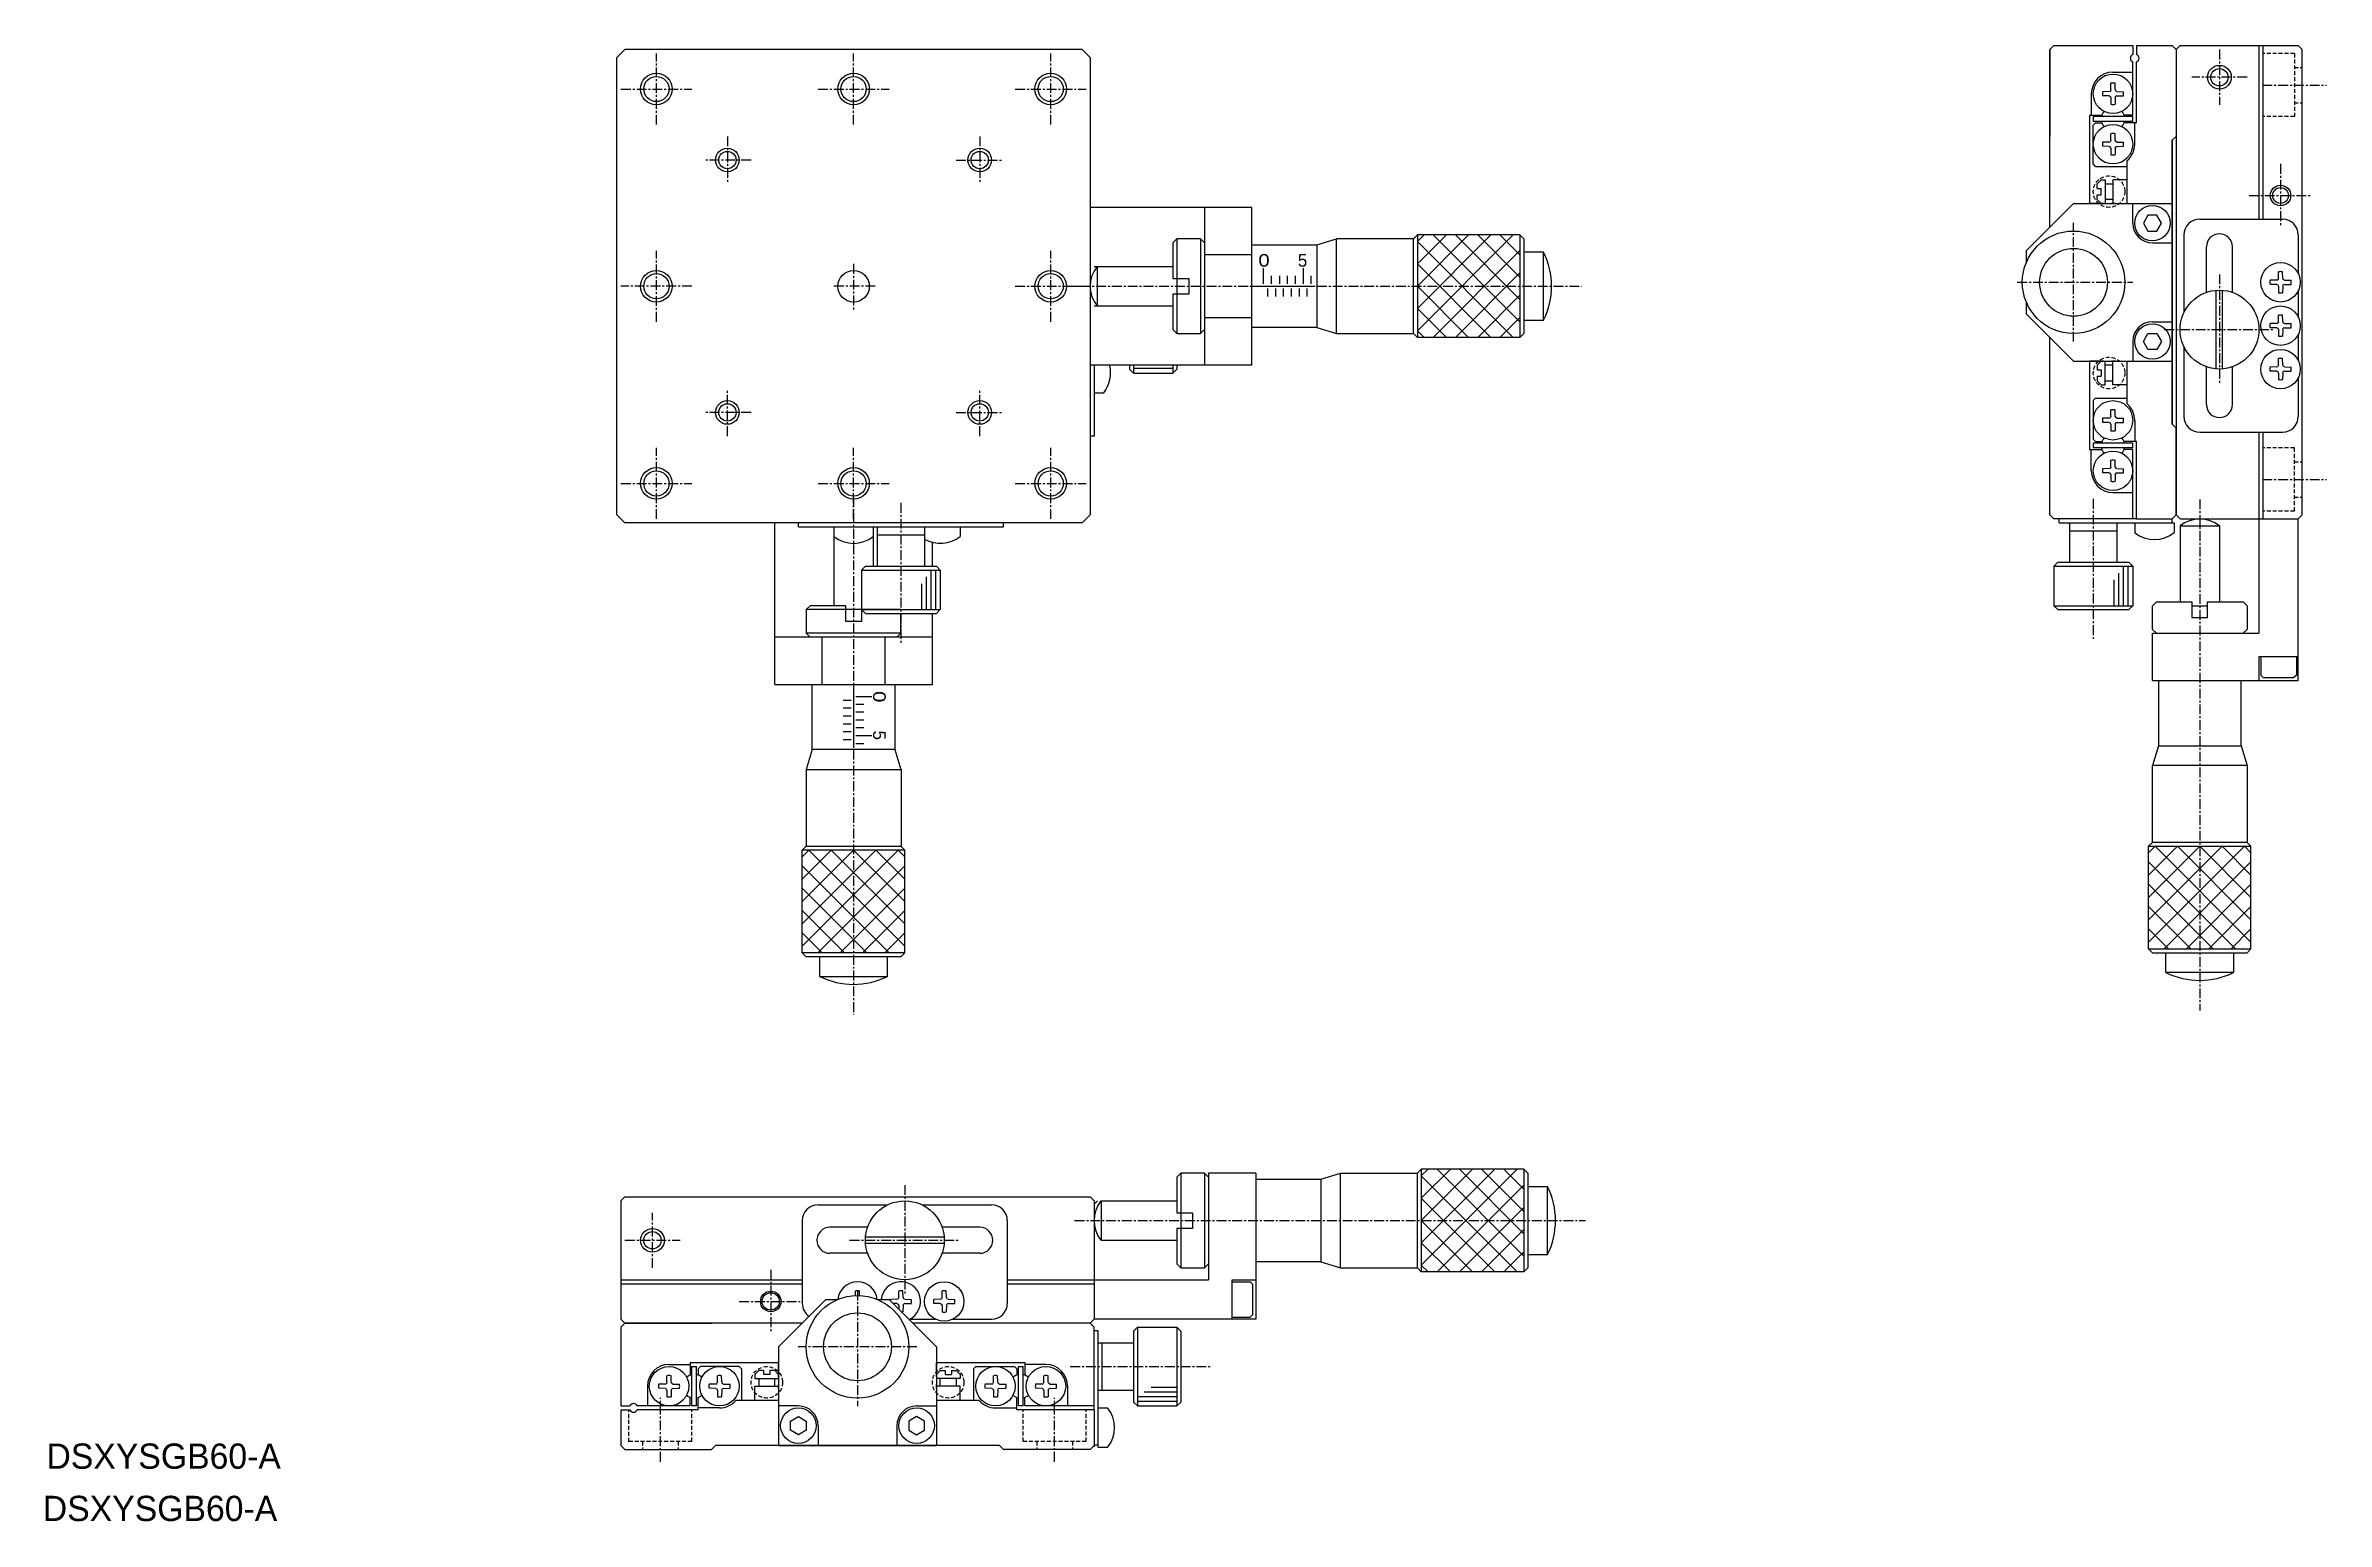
# Model space of a CAD drawing. Extents: x 156 to 445, y -61 to 126.
import ezdxf

# ---------------------------------------------------------------- set-up
doc = ezdxf.new("R2010")
doc.units = 0
doc.linetypes.add('CENTER', pattern=[2, 1.25, -0.25, 0.25, -0.25])
doc.linetypes.add('DASHED', pattern=[0.75, 0.5, -0.25])
doc.layers.get('0').update_dxf_attribs({"linetype": 'CONTINUOUS'})
doc.layers.add('CENTER', color=1, linetype='CENTER')

msp = doc.modelspace()

# ---------------------------------------------------------------- linework, layer by layer
at = {"color": 7, "linetype": 'CONTINUOUS'}
for p, q in [((229.55, 125.6), (228.55, 124.6)), ((228.55, 66.6), (228.55, 124.6)), ((287.55, 125.6), (229.55, 125.6)), ((288.55, 124.6), (287.55, 125.6)), ((288.55, 124.6), (288.55, 66.6)), ((410.76, 126.1), (410.26, 125.6)), ((410.26, 103.1), (410.26, 125.6)), ((410.26, 125.6), (410.26, 114.6)), ((410.76, 126.1), (420.76, 126.1)), ((420.76, 126.1), (420.76, 124.96)), ((421.26, 126.1), (421.26, 124.96)), ((421.26, 126.1), (425.76, 126.1)), ((426.26, 125.6), (425.76, 126.1)), ((426.26, 125.6), (426.76, 126.1)), ((426.26, 125.6), (426.26, 66.6)), ((426.26, 125.6), (426.26, 114.6)), ((426.26, 125.6), (426.26, 114.6)), ((426.76, 126.1), (441.76, 126.1)), ((436.76, 126.1), (436.76, 104.1)), ((437.26, 126.1), (437.26, 104.1)), ((442.26, 125.6), (441.76, 126.1)), ((442.26, 66.6), (442.26, 125.6)), ((418.26, 122.75), (420.76, 122.75)), ((420.76, 117.3), (420.76, 124.04)), ((421.26, 116.3), (421.26, 124.04)), ((415.51, 120), (415.51, 117.3)), ((417.76, 120.28), (416.94, 120.26)), ((417.76, 119.73), (416.94, 119.74)), ((417.76, 120.28), (417.93, 120.35)), ((417.76, 119.73), (417.93, 119.65)), ((417.99, 120.48), (417.93, 120.35)), ((417.99, 119.52), (417.93, 119.65)), ((417.99, 120.48), (418, 121.33)), ((417.99, 119.52), (418, 118.68)), ((418.54, 120.48), (418.52, 121.33)), ((418.54, 119.52), (418.52, 118.68)), ((418.54, 120.48), (418.6, 120.35)), ((418.54, 119.52), (418.6, 119.65)), ((418.76, 120.28), (418.6, 120.35)), ((418.76, 119.73), (418.6, 119.65)), ((418.76, 120.28), (419.59, 120.26)), ((418.76, 119.73), (419.59, 119.74)), ((415.26, 117.3), (415.26, 106.1)), ((415.26, 117.3), (416.85, 117.3)), ((415.76, 117.1), (415.76, 116.5)), ((420.76, 117.1), (415.76, 117.1)), ((420.76, 116.5), (415.76, 116.5)), ((416.06, 116.3), (415.76, 116)), ((415.76, 111.1), (415.76, 116)), ((416.06, 116.3), (416.85, 116.3)), ((420.76, 117.3), (419.68, 117.3)), ((421.26, 116.3), (419.68, 116.3)), ((420.76, 116.5), (420.76, 117.1)), ((421.01, 113.6), (421.01, 116.3)), ((417.76, 113.88), (416.94, 113.86)), ((417.76, 113.33), (416.94, 113.34)), ((417.76, 113.88), (417.93, 113.95)), ((417.76, 113.33), (417.93, 113.25)), ((417.99, 114.08), (417.93, 113.95)), ((417.99, 113.12), (417.93, 113.25)), ((417.99, 114.08), (418, 114.93)), ((417.99, 113.12), (418, 112.28)), ((418.54, 114.08), (418.52, 114.93)), ((418.54, 113.12), (418.52, 112.28)), ((418.54, 114.08), (418.6, 113.95)), ((418.54, 113.12), (418.6, 113.25)), ((418.76, 113.88), (418.6, 113.95)), ((418.76, 113.33), (418.6, 113.25)), ((418.76, 113.88), (419.59, 113.86)), ((418.76, 113.33), (419.59, 113.34)), ((425.76, 114.1), (426.26, 114.6)), ((426.26, 114.6), (425.76, 114.1)), ((425.76, 114.1), (425.76, 78.1)), ((425.76, 78.1), (425.76, 114.1)), ((416.06, 110.8), (415.76, 111.1)), ((416.06, 110.8), (420.06, 110.8)), ((420.06, 106.1), (420.06, 111.52)), ((416.76, 109.1), (416.26, 108.6)), ((416.26, 108), (416.26, 108.6)), ((416.26, 108), (416.76, 108)), ((416.26, 106.6), (416.26, 107.2)), ((416.26, 107.2), (416.76, 107.2)), ((416.76, 109.1), (417.26, 109.1)), ((416.76, 107.2), (416.76, 108)), ((417.26, 109.1), (417.26, 106.1)), ((417.26, 108.6), (418.26, 108.6)), ((418.26, 109.1), (418.26, 106.1)), ((420.06, 109.1), (418.26, 109.1)), ((309.05, 105.6), (288.55, 105.6)), ((303.05, 105.6), (303.05, 85.6)), ((309.05, 85.6), (309.05, 105.6)), ((407.26, 100.1), (413.26, 106.1)), ((413.26, 106.1), (425.76, 106.1)), ((417.06, 106.1), (415.26, 106.1)), ((416.76, 106.1), (416.26, 106.6)), ((418.26, 106.6), (417.26, 106.6)), ((418.56, 106.1), (418.06, 106.1)), ((420.76, 103.6), (420.76, 106.1)), ((422.69, 104.6), (422.11, 103.6)), ((423.84, 104.6), (422.69, 104.6)), ((424.42, 103.6), (423.84, 104.6)), ((425.76, 106.1), (425.76, 86.1)), ((299.05, 101.1), (299.55, 101.6)), ((299.55, 101.6), (299.55, 96.6)), ((302.55, 101.6), (299.55, 101.6)), ((302.55, 101.6), (302.55, 89.6)), ((302.55, 101.6), (303.05, 101.1)), ((317.3, 100.85), (319.8, 101.6)), ((319.8, 101.64), (329.55, 101.64)), ((319.8, 89.6), (319.8, 101.6)), ((329.55, 101.6), (330.05, 102.1)), ((329.55, 89.6), (329.55, 101.6)), ((330.05, 102.1), (330.05, 89.1)), ((343.05, 102.1), (330.05, 102.1)), ((343.05, 102.1), (343.05, 89.1)), ((343.05, 102.1), (343.55, 101.6)), ((343.55, 101.6), (343.55, 89.6)), ((422.11, 103.6), (422.69, 102.6)), ((422.69, 102.6), (423.84, 102.6)), ((423.84, 102.6), (424.42, 103.6)), ((427.26, 102.1), (427.26, 92.28)), ((429.26, 104.1), (439.76, 104.1)), ((441.76, 102.1), (441.76, 97.19)), ((299.05, 101.1), (299.05, 96.6)), ((309.05, 99.6), (303.05, 99.6)), ((309.05, 100.85), (317.3, 100.85)), ((317.3, 100.85), (317.3, 90.35)), ((346.05, 99.9), (343.55, 99.9)), ((346.05, 91.3), (346.05, 99.9)), ((407.26, 100.1), (407.26, 98.6)), ((423.26, 101.1), (425.76, 101.1)), ((430.11, 94.89), (430.11, 100.6)), ((433.41, 94.75), (433.41, 100.6)), ((289.05, 98.1), (290.28, 98.1)), ((289.43, 98.1), (289.43, 93.1)), ((289.43, 98.1), (299.05, 98.1)), ((299.05, 96.6), (301.05, 96.6)), ((299.55, 96.6), (299.55, 94.6)), ((301.05, 96.6), (301.05, 94.6)), ((439.03, 96.38), (438.19, 96.36)), ((439.03, 95.83), (438.19, 95.84)), ((439.03, 96.38), (439.17, 96.44)), ((439.03, 95.83), (439.17, 95.77)), ((439.24, 96.6), (439.17, 96.44)), ((439.24, 95.6), (439.17, 95.77)), ((439.24, 96.6), (439.25, 97.43)), ((439.24, 95.6), (439.25, 94.78)), ((439.79, 96.6), (439.77, 97.43)), ((439.79, 95.6), (439.77, 94.78)), ((439.79, 96.6), (439.86, 96.44)), ((439.79, 95.6), (439.86, 95.77)), ((440, 96.38), (439.86, 96.44)), ((440, 95.83), (439.86, 95.77)), ((440, 96.38), (440.84, 96.36)), ((440, 95.83), (440.84, 95.84)), ((289.05, 93.1), (290.28, 93.1)), ((289.43, 93.1), (299.05, 93.1)), ((299.05, 94.6), (299.05, 90.1)), ((301.05, 94.6), (299.05, 94.6)), ((299.55, 94.6), (299.55, 89.6)), ((407.26, 93.6), (407.26, 92.1)), ((431.36, 85.12), (431.36, 95.09)), ((432.16, 85.12), (432.16, 95.09)), ((441.76, 95.01), (441.76, 91.69)), ((299.05, 90.1), (299.55, 89.6)), ((303.05, 90.1), (302.55, 89.6)), ((309.05, 91.6), (303.05, 91.6)), ((317.3, 90.35), (309.05, 90.35)), ((317.3, 90.35), (319.8, 89.6)), ((343.55, 91.3), (346.05, 91.3)), ((407.26, 92.1), (413.26, 86.1)), ((423.26, 91.1), (425.76, 91.1)), ((439.03, 90.88), (438.19, 90.86)), ((439.03, 90.33), (438.19, 90.34)), ((439.03, 90.88), (439.17, 90.94)), ((439.03, 90.33), (439.17, 90.27)), ((439.24, 91.1), (439.17, 90.94)), ((439.24, 90.1), (439.17, 90.27)), ((439.24, 91.1), (439.25, 91.93)), ((439.24, 90.1), (439.25, 89.28)), ((439.79, 91.1), (439.77, 91.93)), ((439.79, 90.1), (439.77, 89.28)), ((439.79, 91.1), (439.86, 90.94)), ((439.79, 90.1), (439.86, 90.27)), ((440, 90.88), (439.86, 90.94)), ((440, 90.33), (439.86, 90.27)), ((440, 90.88), (440.84, 90.86)), ((440, 90.33), (440.84, 90.34)), ((299.55, 89.6), (302.55, 89.6)), ((319.8, 89.6), (329.55, 89.6)), ((330.05, 89.1), (329.55, 89.6)), ((343.05, 89.1), (330.05, 89.1)), ((343.55, 89.6), (343.05, 89.1)), ((410.26, 66.6), (410.26, 89.1)), ((420.76, 88.6), (420.76, 86.1)), ((422.11, 88.6), (422.69, 89.6)), ((422.69, 87.6), (422.11, 88.6)), ((422.69, 89.6), (423.84, 89.6)), ((423.84, 87.6), (422.69, 87.6)), ((423.84, 89.6), (424.42, 88.6)), ((424.42, 88.6), (423.84, 87.6)), ((427.26, 87.92), (427.26, 79.1)), ((441.76, 89.51), (441.76, 86.19)), ((309.05, 85.6), (288.55, 85.6)), ((289.05, 85.6), (289.05, 76.6)), ((293.55, 85.6), (293.55, 85.1)), ((293.55, 85.1), (294.05, 84.6)), ((294.05, 85.6), (294.05, 84.6)), ((294.05, 84.6), (299.05, 84.6)), ((299.05, 85.6), (299.05, 84.6)), ((299.05, 84.6), (299.55, 85.1)), ((299.55, 85.6), (299.55, 85.1)), ((413.26, 86.1), (425.76, 86.1)), ((415.26, 86.1), (415.26, 74.9)), ((417.06, 86.1), (415.26, 86.1)), ((416.76, 86.1), (416.26, 85.6)), ((416.26, 85.6), (416.26, 85)), ((416.26, 85), (416.76, 85)), ((416.26, 84.2), (416.26, 83.6)), ((416.26, 84.2), (416.76, 84.2)), ((416.76, 85), (416.76, 84.2)), ((417.26, 83.1), (417.26, 86.1)), ((418.26, 85.6), (417.26, 85.6)), ((418.56, 86.1), (418.06, 86.1)), ((418.26, 83.1), (418.26, 86.1)), ((420.06, 80.68), (420.06, 86.1)), ((430.11, 80.6), (430.11, 85.32)), ((433.41, 80.6), (433.41, 85.46)), ((439.03, 85.38), (438.19, 85.36)), ((439.03, 84.83), (438.19, 84.84)), ((439.03, 85.38), (439.17, 85.44)), ((439.03, 84.83), (439.17, 84.77)), ((439.24, 85.6), (439.17, 85.44)), ((439.24, 84.6), (439.17, 84.77)), ((439.24, 85.6), (439.25, 86.43)), ((439.24, 84.6), (439.25, 83.78)), ((439.79, 85.6), (439.77, 86.43)), ((439.79, 84.6), (439.77, 83.78)), ((439.79, 85.6), (439.86, 85.44)), ((439.79, 84.6), (439.86, 84.77)), ((440, 85.38), (439.86, 85.44)), ((440, 84.83), (439.86, 84.77)), ((440, 85.38), (440.84, 85.36)), ((440, 84.83), (440.84, 84.84)), ((441.76, 84.01), (441.76, 79.1)), ((289.05, 82.1), (290.28, 82.1)), ((416.06, 81.4), (415.76, 81.1)), ((415.76, 81.1), (415.76, 76.2)), ((416.06, 81.4), (420.06, 81.4)), ((416.76, 83.1), (416.26, 83.6)), ((416.76, 83.1), (417.26, 83.1)), ((417.26, 83.6), (418.26, 83.6)), ((420.06, 83.1), (418.26, 83.1)), ((417.76, 78.88), (416.94, 78.86)), ((417.76, 78.33), (416.94, 78.34)), ((417.76, 78.88), (417.93, 78.95)), ((417.76, 78.33), (417.93, 78.25)), ((417.99, 79.08), (417.93, 78.95)), ((417.99, 78.12), (417.93, 78.25)), ((417.99, 79.08), (418, 79.93)), ((417.99, 78.12), (418, 77.28)), ((418.54, 79.08), (418.52, 79.93)), ((418.54, 78.12), (418.52, 77.28)), ((418.54, 79.08), (418.6, 78.95)), ((418.54, 78.12), (418.6, 78.25)), ((418.76, 78.88), (418.6, 78.95)), ((418.76, 78.33), (418.6, 78.25)), ((418.76, 78.88), (419.59, 78.86)), ((418.76, 78.33), (419.59, 78.34)), ((421.01, 78.6), (421.01, 75.9)), ((425.76, 78.1), (426.26, 77.6)), ((425.76, 78.1), (426.26, 77.6)), ((289.05, 76.6), (288.55, 76.6)), ((410.26, 66.6), (410.26, 77.6)), ((416.06, 75.9), (415.76, 76.2)), ((415.76, 75.7), (415.76, 75.1)), ((420.76, 75.7), (415.76, 75.7)), ((416.06, 75.9), (416.85, 75.9)), ((421.26, 75.9), (419.68, 75.9)), ((420.76, 75.1), (420.76, 75.7)), ((421.26, 66.1), (421.26, 75.9)), ((426.26, 66.6), (426.26, 77.6)), ((426.26, 66.6), (426.26, 77.6)), ((429.26, 77.1), (439.76, 77.1)), ((436.76, 77.1), (436.76, 66.1)), ((437.26, 77.1), (437.26, 66.1)), ((415.26, 74.9), (416.85, 74.9)), ((415.51, 72.2), (415.51, 74.9)), ((420.76, 75.1), (415.76, 75.1)), ((417.76, 72.48), (416.94, 72.46)), ((417.76, 72.48), (417.93, 72.55)), ((417.99, 72.68), (417.93, 72.55)), ((417.99, 72.68), (418, 73.53)), ((418.54, 72.68), (418.52, 73.53)), ((418.54, 72.68), (418.6, 72.55)), ((418.76, 72.48), (418.6, 72.55)), ((418.76, 72.48), (419.59, 72.46)), ((420.76, 74.9), (419.68, 74.9)), ((420.76, 66.1), (420.76, 74.9)), ((417.76, 71.93), (416.94, 71.94)), ((417.76, 71.93), (417.93, 71.85)), ((417.99, 71.72), (417.93, 71.85)), ((417.99, 71.72), (418, 70.88)), ((418.26, 69.45), (420.76, 69.45)), ((418.54, 71.72), (418.52, 70.88)), ((418.54, 71.72), (418.6, 71.85)), ((418.76, 71.93), (418.6, 71.85)), ((418.76, 71.93), (419.59, 71.94)), ((228.55, 66.6), (229.55, 65.6)), ((288.55, 66.6), (287.55, 65.6)), ((410.76, 66.1), (410.26, 66.6)), ((426.26, 66.6), (425.76, 66.1)), ((426.76, 66.1), (426.26, 66.6)), ((442.26, 66.6), (441.76, 66.1)), ((287.55, 65.6), (229.55, 65.6)), ((248.55, 45.1), (248.55, 65.6)), ((251.55, 65.1), (251.55, 65.6)), ((251.55, 65.1), (277.55, 65.1)), ((256.05, 65.1), (256.05, 63.88)), ((256.05, 64.73), (256.05, 64.73)), ((256.05, 63.88), (256.05, 55.1)), ((261.05, 65.1), (261.05, 63.88)), ((261.05, 64.73), (261.05, 64.73)), ((261.05, 63.88), (261.05, 60.1)), ((261.55, 65.1), (261.55, 60.1)), ((261.55, 64.1), (267.55, 64.1)), ((267.55, 65.1), (267.55, 60.1)), ((268.55, 65.6), (268.55, 65.6)), ((272.05, 65.1), (272.05, 63.88)), ((277.55, 65.1), (277.55, 65.6)), ((421.26, 66.1), (410.76, 66.1)), ((411.44, 65.6), (411.44, 66.1)), ((411.44, 65.6), (426.02, 65.6)), ((412.76, 65.6), (412.76, 60.6)), ((412.76, 64.6), (418.76, 64.6)), ((418.76, 65.6), (418.76, 60.6)), ((421.02, 65.57), (421.02, 64.35)), ((421.26, 66.1), (425.76, 66.1)), ((425.77, 65.6), (425.76, 66.1)), ((426.02, 65.6), (426.02, 64.38)), ((426.76, 66.1), (441.76, 66.1)), ((426.76, 65.23), (431.76, 65.23)), ((426.76, 65.23), (426.76, 55.6)), ((431.76, 65.23), (431.76, 55.6)), ((436.76, 66.1), (436.76, 51.6)), ((441.76, 45.6), (441.76, 66.1)), ((268.55, 60.1), (268.55, 63.13)), ((259.55, 59.6), (260.05, 60.1)), ((259.55, 59.6), (269.55, 59.6)), ((259.55, 59.6), (259.55, 54.6)), ((260.05, 60.1), (269.05, 60.1)), ((269.05, 60.1), (269.55, 59.6)), ((269.55, 59.6), (269.55, 54.6)), ((410.76, 60.1), (411.26, 60.6)), ((410.76, 60.1), (420.76, 60.1)), ((410.76, 60.1), (410.76, 55.1)), ((411.26, 60.6), (420.26, 60.6)), ((420.26, 60.6), (420.76, 60.1)), ((420.76, 60.1), (420.76, 55.1)), ((253.05, 55.1), (252.55, 54.6)), ((257.55, 55.1), (253.05, 55.1)), ((257.55, 53.1), (257.55, 55.1)), ((410.76, 55.1), (420.76, 55.1)), ((411.26, 54.6), (410.76, 55.1)), ((420.76, 55.1), (420.26, 54.6)), ((423.76, 55.6), (423.26, 55.1)), ((423.26, 52.1), (423.26, 55.1)), ((423.76, 55.6), (428.26, 55.6)), ((428.26, 55.6), (428.26, 53.6)), ((428.26, 55.1), (430.26, 55.1)), ((430.26, 55.6), (434.76, 55.6)), ((430.26, 53.6), (430.26, 55.6)), ((434.76, 55.6), (435.26, 55.1)), ((435.26, 55.1), (435.26, 52.1)), ((257.55, 54.6), (252.55, 54.6)), ((252.55, 54.6), (252.55, 51.6)), ((259.55, 54.6), (257.55, 54.6)), ((259.55, 53.1), (257.55, 53.1)), ((259.55, 54.6), (259.55, 53.1)), ((259.55, 54.6), (269.55, 54.6)), ((260.05, 54.1), (259.55, 54.6)), ((264.55, 54.6), (259.55, 54.6)), ((260.05, 54.1), (269.05, 54.1)), ((264.55, 54.6), (264.55, 54.6)), ((264.55, 51.6), (264.55, 54.1)), ((268.55, 45.1), (268.55, 54.1)), ((269.55, 54.6), (269.05, 54.1)), ((411.26, 54.6), (420.26, 54.6)), ((423.26, 52.1), (423.76, 51.6)), ((428.26, 53.6), (430.26, 53.6)), ((434.76, 51.6), (435.26, 52.1)), ((268.55, 51.1), (248.55, 51.1)), ((264.55, 51.6), (252.55, 51.6)), ((253.05, 51.1), (252.55, 51.6)), ((254.55, 45.1), (254.55, 51.1)), ((262.55, 45.1), (262.55, 51.1)), ((264.55, 51.6), (264.05, 51.1)), ((423.26, 51.6), (436.76, 51.6)), ((423.26, 45.6), (423.26, 51.6)), ((436.76, 48.6), (436.76, 45.6)), ((441.76, 48.6), (436.76, 48.6)), ((437.01, 48.6), (437.01, 46.3)), ((437.31, 46), (437.01, 46.3)), ((441.51, 46.3), (441.21, 46)), ((441.51, 48.6), (441.51, 46.3)), ((248.55, 45.1), (268.55, 45.1)), ((253.3, 36.85), (253.3, 45.1)), ((263.8, 45.1), (263.8, 36.85)), ((423.26, 45.6), (441.76, 45.6)), ((424.01, 45.6), (424.01, 37.35)), ((434.51, 37.35), (434.51, 45.6)), ((437.31, 46), (441.21, 46)), ((253.3, 36.85), (252.55, 34.35)), ((263.8, 36.85), (253.3, 36.85)), ((263.8, 36.85), (264.55, 34.35)), ((423.23, 34.85), (423.23, 25.1)), ((424.01, 37.35), (423.26, 34.85)), ((435.26, 34.85), (423.26, 34.85)), ((424.01, 37.35), (434.51, 37.35)), ((434.51, 37.35), (435.26, 34.85)), ((435.26, 34.85), (435.26, 25.1)), ((252.55, 34.35), (252.55, 24.6)), ((252.55, 34.35), (264.55, 34.35)), ((264.59, 34.35), (264.59, 24.6)), ((252.05, 24.1), (252.55, 24.6)), ((265.05, 24.1), (252.05, 24.1)), ((252.05, 11.1), (252.05, 24.1)), ((252.55, 24.6), (264.55, 24.6)), ((265.05, 23.26), (264.21, 24.1)), ((264.55, 24.6), (265.05, 24.1)), ((265.05, 11.1), (265.05, 24.1)), ((423.26, 25.1), (422.76, 24.6)), ((422.76, 24.6), (435.76, 24.6)), ((422.76, 11.6), (422.76, 24.6)), ((435.26, 25.1), (423.26, 25.1)), ((435.76, 24.6), (435.26, 25.1)), ((435.76, 11.6), (435.76, 24.6)), ((422.76, 11.6), (435.76, 11.6)), ((422.76, 11.6), (423.26, 11.1)), ((435.26, 11.1), (435.76, 11.6)), ((265.05, 11.1), (252.05, 11.1)), ((252.55, 10.6), (252.05, 11.1)), ((264.55, 10.6), (252.55, 10.6)), ((254.25, 10.6), (254.25, 8.1)), ((262.85, 8.1), (262.85, 10.6)), ((265.05, 11.1), (264.55, 10.6)), ((423.26, 11.1), (435.26, 11.1)), ((424.96, 8.6), (424.96, 11.1)), ((433.56, 11.1), (433.56, 8.6)), ((254.25, 8.1), (262.85, 8.1)), ((433.56, 8.6), (424.96, 8.6)), ((299.55, -17.35), (300.05, -16.85)), ((299.55, -17.35), (299.55, -21.85)), ((300.05, -16.85), (300.05, -21.85)), ((303.05, -16.85), (300.05, -16.85)), ((303.05, -16.85), (303.05, -28.85)), ((303.05, -16.85), (303.55, -17.35)), ((303.55, -16.85), (303.55, -30.35)), ((309.55, -16.85), (303.55, -16.85)), ((309.55, -16.85), (309.55, -35.35)), ((317.8, -17.6), (320.3, -16.85)), ((320.3, -16.82), (330.05, -16.82)), ((320.3, -28.85), (320.3, -16.85)), ((330.05, -16.85), (330.55, -16.35)), ((330.05, -28.85), (330.05, -16.85)), ((330.55, -16.35), (330.55, -29.35)), ((343.55, -16.35), (330.55, -16.35)), ((343.55, -16.35), (343.55, -29.35)), ((343.55, -16.35), (344.05, -16.85)), ((344.05, -16.85), (344.05, -28.85)), ((229.55, -19.85), (229.05, -20.35)), ((229.55, -19.85), (288.55, -19.85)), ((289.05, -20.35), (288.55, -19.85)), ((309.55, -17.6), (317.8, -17.6)), ((317.8, -17.6), (317.8, -28.1)), ((346.55, -18.55), (344.05, -18.55)), ((346.55, -27.15), (346.55, -18.55)), ((229.05, -20.35), (229.05, -35.35)), ((252.05, -22.85), (252.05, -33.35)), ((254.05, -20.85), (262.87, -20.85)), ((267.23, -20.85), (276.05, -20.85)), ((278.05, -22.85), (278.05, -33.35)), ((289.05, -20.35), (289.05, -35.35)), ((289.05, -20.77), (289.48, -20.35)), ((289.93, -20.35), (289.93, -25.35)), ((289.93, -20.35), (299.55, -20.35)), ((299.55, -21.85), (301.55, -21.85)), ((300.05, -21.85), (300.05, -23.85)), ((301.55, -21.85), (301.55, -23.85)), ((260.27, -23.7), (255.55, -23.7)), ((270.04, -24.95), (260.07, -24.95)), ((270.04, -25.75), (260.07, -25.75)), ((274.55, -23.7), (269.84, -23.7)), ((289.93, -25.35), (299.55, -25.35)), ((299.55, -23.85), (299.55, -28.35)), ((301.55, -23.85), (299.55, -23.85)), ((300.05, -23.85), (300.05, -28.85)), ((260.41, -27), (255.55, -27)), ((274.55, -27), (269.7, -27)), ((299.55, -28.35), (300.05, -28.85)), ((300.05, -28.85), (303.05, -28.85)), ((303.55, -28.35), (303.05, -28.85)), ((317.8, -28.1), (309.55, -28.1)), ((317.8, -28.1), (320.3, -28.85)), ((320.3, -28.85), (330.05, -28.85)), ((330.55, -29.35), (330.05, -28.85)), ((344.05, -28.85), (343.55, -29.35)), ((344.05, -27.15), (346.55, -27.15)), ((229.05, -30.35), (252.05, -30.35)), ((229.05, -30.85), (252.05, -30.85)), ((258.78, -32.36), (258.79, -31.78)), ((259.32, -32.36), (259.31, -31.78)), ((264.28, -32.62), (264.29, -31.78)), ((264.83, -32.62), (264.81, -31.78)), ((269.78, -32.62), (269.79, -31.78)), ((270.33, -32.62), (270.31, -31.78)), ((278.05, -30.35), (289.05, -30.35)), ((278.05, -30.85), (289.05, -30.85)), ((289.05, -30.35), (303.55, -30.35)), ((306.55, -30.35), (309.55, -30.35)), ((306.55, -35.35), (306.55, -30.35)), ((306.55, -30.6), (308.85, -30.6)), ((309.15, -30.9), (308.85, -30.6)), ((309.15, -30.9), (309.15, -34.8)), ((343.55, -29.35), (330.55, -29.35)), ((255.05, -32.85), (249.05, -38.85)), ((255.05, -32.85), (256.55, -32.85)), ((261.55, -32.85), (263.05, -32.85)), ((263.05, -32.85), (269.05, -38.85)), ((264.05, -32.83), (263.23, -32.84)), ((264.05, -33.38), (263.57, -33.37)), ((264.05, -32.83), (264.22, -32.75)), ((264.05, -33.38), (264.22, -33.45)), ((264.28, -32.62), (264.22, -32.75)), ((264.28, -33.58), (264.22, -33.45)), ((264.28, -33.58), (264.29, -34.09)), ((264.83, -33.58), (264.81, -34.43)), ((264.83, -32.62), (264.89, -32.75)), ((264.83, -33.58), (264.89, -33.45)), ((265.05, -32.83), (264.89, -32.75)), ((265.05, -33.38), (264.89, -33.45)), ((265.05, -32.83), (265.88, -32.84)), ((265.05, -33.38), (265.88, -33.36)), ((269.55, -32.83), (268.73, -32.84)), ((269.55, -33.38), (268.73, -33.36)), ((269.55, -32.83), (269.72, -32.75)), ((269.55, -33.38), (269.72, -33.45)), ((269.78, -32.62), (269.72, -32.75)), ((269.78, -33.58), (269.72, -33.45)), ((269.78, -33.58), (269.79, -34.43)), ((270.33, -33.58), (270.31, -34.43)), ((270.33, -32.62), (270.39, -32.75)), ((270.33, -33.58), (270.39, -33.45)), ((270.55, -32.83), (270.39, -32.75)), ((270.55, -33.38), (270.39, -33.45)), ((270.55, -32.83), (271.38, -32.84)), ((270.55, -33.38), (271.38, -33.36)), ((229.55, -35.85), (229.05, -35.35)), ((229.05, -36.35), (229.55, -35.85)), ((229.05, -36.35), (229.05, -46.35)), ((252.05, -35.85), (229.55, -35.85)), ((229.55, -35.85), (240.55, -35.85)), ((265.64, -35.35), (268.96, -35.35)), ((288.55, -35.85), (266.05, -35.85)), ((271.14, -35.35), (276.05, -35.35)), ((288.55, -35.85), (277.55, -35.85)), ((288.55, -35.85), (289.05, -35.35)), ((289.05, -36.35), (288.55, -35.85)), ((309.55, -35.35), (289.05, -35.35)), ((289.05, -46.85), (289.05, -36.35)), ((289.55, -36.84), (289.05, -36.84)), ((289.55, -51.59), (289.55, -36.84)), ((294.55, -36.35), (294.05, -36.85)), ((294.05, -36.85), (294.05, -45.85)), ((294.55, -36.35), (294.55, -46.35)), ((294.55, -36.35), (299.55, -36.35)), ((299.55, -36.35), (299.55, -46.35)), ((300.05, -36.85), (299.55, -36.35)), ((300.05, -36.85), (300.05, -45.85)), ((306.55, -35.1), (308.85, -35.1)), ((308.85, -35.1), (309.15, -34.8)), ((249.05, -38.85), (249.05, -51.35)), ((269.05, -38.85), (269.05, -51.35)), ((289.55, -38.35), (294.05, -38.35)), ((290.05, -38.35), (290.05, -44.35)), ((234.88, -43.35), (234.81, -43.52)), ((234.88, -43.35), (234.89, -42.53)), ((235.15, -41.1), (237.85, -41.1)), ((235.43, -43.35), (235.41, -42.53)), ((235.43, -43.35), (235.5, -43.52)), ((237.85, -40.85), (249.05, -40.85)), ((237.85, -40.85), (237.85, -42.44)), ((238.05, -41.35), (238.65, -41.35)), ((238.05, -46.35), (238.05, -41.35)), ((238.65, -46.35), (238.65, -41.35)), ((238.85, -41.65), (239.15, -41.35)), ((238.85, -41.65), (238.85, -42.44)), ((244.05, -41.35), (239.15, -41.35)), ((241.28, -43.35), (241.21, -43.52)), ((241.28, -43.35), (241.29, -42.53)), ((241.83, -43.35), (241.81, -42.53)), ((241.83, -43.35), (241.9, -43.52)), ((244.35, -41.65), (244.05, -41.35)), ((244.35, -41.65), (244.35, -45.65)), ((246.05, -42.35), (246.55, -41.85)), ((246.05, -42.35), (246.05, -42.85)), ((246.05, -42.85), (249.05, -42.85)), ((247.15, -41.85), (246.55, -41.85)), ((246.55, -42.85), (246.55, -43.85)), ((247.15, -41.85), (247.15, -42.35)), ((247.95, -42.35), (247.15, -42.35)), ((248.55, -41.85), (247.95, -41.85)), ((247.95, -41.85), (247.95, -42.35)), ((249.05, -42.35), (248.55, -41.85)), ((248.55, -43.85), (248.55, -42.85)), ((249.05, -42.65), (249.05, -40.85)), ((269.05, -40.85), (280.25, -40.85)), ((269.05, -42.65), (269.05, -40.85)), ((269.05, -42.35), (269.55, -41.85)), ((272.05, -42.85), (269.05, -42.85)), ((269.55, -41.85), (270.15, -41.85)), ((269.55, -43.85), (269.55, -42.85)), ((270.15, -41.85), (270.15, -42.35)), ((270.15, -42.35), (270.95, -42.35)), ((270.95, -41.85), (271.55, -41.85)), ((270.95, -41.85), (270.95, -42.35)), ((272.05, -42.35), (271.55, -41.85)), ((271.55, -42.85), (271.55, -43.85)), ((272.05, -42.35), (272.05, -42.85)), ((273.75, -41.65), (274.05, -41.35)), ((273.75, -41.65), (273.75, -45.65)), ((274.05, -41.35), (278.95, -41.35)), ((276.28, -43.35), (276.21, -43.52)), ((276.28, -43.35), (276.29, -42.53)), ((276.83, -43.35), (276.81, -42.53)), ((276.83, -43.35), (276.9, -43.52)), ((279.25, -41.65), (278.95, -41.35)), ((279.25, -41.65), (279.25, -42.44)), ((279.45, -41.35), (280.05, -41.35)), ((279.45, -46.35), (279.45, -41.35)), ((280.05, -46.35), (280.05, -41.35)), ((280.25, -40.85), (280.25, -42.44)), ((282.95, -41.1), (280.25, -41.1)), ((282.68, -43.35), (282.61, -43.52)), ((282.68, -43.35), (282.69, -42.53)), ((283.23, -43.35), (283.21, -42.53)), ((283.23, -43.35), (283.3, -43.52)), ((232.4, -43.85), (232.4, -46.35)), ((234.67, -43.58), (233.83, -43.59)), ((234.67, -44.13), (233.83, -44.11)), ((234.67, -43.58), (234.81, -43.52)), ((234.67, -44.13), (234.81, -44.19)), ((234.88, -44.35), (234.81, -44.19)), ((234.88, -44.35), (234.89, -45.18)), ((235.43, -44.35), (235.41, -45.18)), ((235.43, -44.35), (235.5, -44.19)), ((235.64, -43.58), (235.5, -43.52)), ((235.64, -44.13), (235.5, -44.19)), ((235.64, -43.58), (236.48, -43.59)), ((235.64, -44.13), (236.48, -44.11)), ((237.85, -46.35), (237.85, -45.27)), ((238.85, -46.85), (238.85, -45.27)), ((241.07, -43.58), (240.23, -43.59)), ((241.07, -44.13), (240.23, -44.11)), ((241.07, -43.58), (241.21, -43.52)), ((241.07, -44.13), (241.21, -44.19)), ((241.28, -44.35), (241.21, -44.19)), ((241.28, -44.35), (241.29, -45.18)), ((241.83, -44.35), (241.81, -45.18)), ((241.83, -44.35), (241.9, -44.19)), ((242.04, -43.58), (241.9, -43.52)), ((242.04, -44.13), (241.9, -44.19)), ((242.04, -43.58), (242.88, -43.59)), ((242.04, -44.13), (242.88, -44.11)), ((249.05, -45.65), (243.63, -45.65)), ((246.05, -43.85), (249.05, -43.85)), ((246.05, -45.65), (246.05, -43.85)), ((249.05, -44.15), (249.05, -43.65)), ((269.05, -44.15), (269.05, -43.65)), ((272.05, -43.85), (269.05, -43.85)), ((274.47, -45.65), (269.05, -45.65)), ((272.05, -45.65), (272.05, -43.85)), ((276.07, -43.58), (275.23, -43.59)), ((276.07, -44.13), (275.23, -44.11)), ((276.07, -43.58), (276.21, -43.52)), ((276.07, -44.13), (276.21, -44.19)), ((276.28, -44.35), (276.21, -44.19)), ((276.28, -44.35), (276.29, -45.18)), ((276.83, -44.35), (276.81, -45.18)), ((276.83, -44.35), (276.9, -44.19)), ((277.04, -43.58), (276.9, -43.52)), ((277.04, -44.13), (276.9, -44.19)), ((277.04, -43.58), (277.88, -43.59)), ((277.04, -44.13), (277.88, -44.11)), ((279.25, -46.85), (279.25, -45.27)), ((280.25, -46.35), (280.25, -45.27)), ((282.47, -43.58), (281.63, -43.59)), ((282.47, -44.13), (281.63, -44.11)), ((282.47, -43.58), (282.61, -43.52)), ((282.47, -44.13), (282.61, -44.19)), ((282.68, -44.35), (282.61, -44.19)), ((282.68, -44.35), (282.69, -45.18)), ((283.23, -44.35), (283.21, -45.18)), ((283.23, -44.35), (283.3, -44.19)), ((283.44, -43.58), (283.3, -43.52)), ((283.44, -44.13), (283.3, -44.19)), ((283.44, -43.58), (284.28, -43.59)), ((283.44, -44.13), (284.28, -44.11)), ((285.7, -43.85), (285.7, -46.35)), ((289.55, -44.35), (294.05, -44.35)), ((294.05, -45.85), (294.55, -46.35)), ((299.55, -46.35), (300.05, -45.85)), ((229.05, -46.35), (230.2, -46.35)), ((229.05, -46.85), (230.2, -46.85)), ((229.05, -46.85), (229.05, -51.35)), ((237.85, -46.35), (231.11, -46.35)), ((238.85, -46.85), (231.11, -46.85)), ((238.65, -46.35), (238.05, -46.35)), ((241.55, -46.6), (238.85, -46.6)), ((251.55, -46.35), (249.05, -46.35)), ((250.55, -48.27), (251.55, -47.7)), ((250.55, -49.43), (250.55, -48.27)), ((251.55, -47.7), (252.55, -48.27)), ((252.55, -48.27), (252.55, -49.43)), ((254.05, -48.85), (254.05, -51.35)), ((264.05, -48.85), (264.05, -51.35)), ((266.55, -47.7), (265.55, -48.27)), ((265.55, -48.27), (265.55, -49.43)), ((266.55, -46.35), (269.05, -46.35)), ((267.55, -48.27), (266.55, -47.7)), ((267.55, -49.43), (267.55, -48.27)), ((276.55, -46.6), (279.25, -46.6)), ((289.05, -46.85), (279.25, -46.85)), ((280.05, -46.35), (279.45, -46.35)), ((289.05, -46.35), (280.25, -46.35)), ((289.05, -46.85), (289.05, -51.55)), ((289.55, -46.59), (290.77, -46.59)), ((294.55, -46.35), (299.55, -46.35)), ((229.55, -51.85), (229.05, -51.35)), ((229.55, -51.85), (240.55, -51.85)), ((240.55, -51.85), (241.05, -51.35)), ((277.05, -51.35), (241.05, -51.35)), ((249.05, -51.35), (269.05, -51.35)), ((251.55, -50.01), (250.55, -49.43)), ((252.55, -49.43), (251.55, -50.01)), ((265.55, -49.43), (266.55, -50.01)), ((266.55, -50.01), (267.55, -49.43)), ((277.05, -51.35), (277.55, -51.85)), ((288.55, -51.85), (277.55, -51.85)), ((288.55, -51.85), (289.05, -51.35)), ((289.55, -51.34), (289.05, -51.34)), ((289.55, -51.59), (290.78, -51.59))]:
    msp.add_line(p, q, dxfattribs=at)
at = {"color": 3, "linetype": 'DASHED'}
for p, q in [((441.26, 125.1), (437.26, 125.1)), ((441.26, 125.1), (441.26, 117.1)), ((441.26, 123.35), (442.26, 123.35)), ((441.26, 118.85), (442.26, 118.85)), ((441.26, 117.1), (437.26, 117.1)), ((441.26, 75.1), (437.26, 75.1)), ((441.26, 67.1), (441.26, 75.1)), ((441.26, 73.35), (442.26, 73.35)), ((441.26, 67.1), (437.26, 67.1)), ((441.26, 68.85), (442.26, 68.85)), ((230.05, -50.88), (230.05, -46.85)), ((238.05, -50.86), (238.05, -46.85)), ((280.05, -50.85), (280.05, -46.85)), ((288.05, -50.85), (288.05, -46.85)), ((238.05, -50.85), (230.05, -50.85)), ((231.8, -50.85), (231.8, -51.85)), ((236.3, -50.85), (236.3, -51.85)), ((288.05, -50.85), (280.05, -50.85)), ((281.8, -50.85), (281.8, -51.85)), ((286.3, -50.85), (286.3, -51.85))]:
    msp.add_line(p, q, dxfattribs=at)
at = {"color": 3, "linetype": 'CONTINUOUS'}
for p, q in [((330.9, 102.1), (330.05, 101.26)), ((333.73, 102.1), (330.05, 98.43)), ((336.55, 102.1), (330.05, 95.6)), ((339.38, 102.1), (330.05, 92.77)), ((342.21, 102.1), (330.05, 89.95)), ((330.05, 101.26), (342.21, 89.1)), ((332.04, 102.1), (343.05, 91.09)), ((334.87, 102.1), (343.05, 93.92)), ((337.7, 102.1), (343.05, 96.74)), ((340.52, 102.1), (343.05, 99.57)), ((330.05, 98.43), (339.38, 89.1)), ((343.05, 100.12), (332.04, 89.1)), ((309.05, 95.6), (317.05, 95.6)), ((310.55, 95.9), (310.55, 97.9)), ((311.55, 95.9), (311.55, 96.9)), ((312.55, 96.9), (312.55, 95.9)), ((313.55, 96.9), (313.55, 95.9)), ((314.55, 96.9), (314.55, 95.9)), ((315.55, 97.9), (315.55, 95.9)), ((316.55, 96.9), (316.55, 95.9)), ((330.05, 95.6), (336.55, 89.1)), ((343.05, 97.29), (334.87, 89.1)), ((311.05, 95.3), (311.05, 94.3)), ((312.05, 95.3), (312.05, 94.3)), ((313.05, 95.3), (313.05, 94.3)), ((314.05, 95.3), (314.05, 94.3)), ((315.05, 95.3), (315.05, 94.3)), ((316.05, 95.3), (316.05, 94.3)), ((330.05, 92.77), (333.73, 89.1)), ((343.05, 94.46), (337.7, 89.1)), ((330.05, 89.95), (330.9, 89.1)), ((343.05, 91.63), (340.52, 89.1)), ((294.05, 85.2), (299.05, 85.2)), ((267.15, 57.87), (267.15, 54.6)), ((267.75, 58.74), (267.75, 54.6)), ((268.35, 59.6), (268.35, 54.6)), ((268.95, 59.6), (268.95, 54.6)), ((418.36, 58.37), (418.36, 55.1)), ((418.96, 59.24), (418.96, 55.1)), ((419.56, 60.1), (419.56, 55.1)), ((420.16, 60.1), (420.16, 55.1)), ((258.55, 45.1), (258.55, 37.1)), ((258.85, 43.6), (260.85, 43.6)), ((258.25, 43.1), (257.25, 43.1)), ((258.25, 42.1), (257.25, 42.1)), ((258.25, 41.1), (257.25, 41.1)), ((258.85, 42.6), (259.85, 42.6)), ((259.85, 41.6), (258.85, 41.6)), ((259.85, 40.6), (258.85, 40.6)), ((258.25, 40.1), (257.25, 40.1)), ((258.25, 39.1), (257.25, 39.1)), ((258.25, 38.1), (257.25, 38.1)), ((259.85, 39.6), (258.85, 39.6)), ((260.85, 38.6), (258.85, 38.6)), ((259.85, 37.6), (258.85, 37.6)), ((252.9, 24.1), (252.05, 23.26)), ((255.73, 24.1), (252.05, 20.43)), ((258.55, 24.1), (252.05, 17.6)), ((261.38, 24.1), (252.05, 14.77)), ((264.21, 24.1), (252.05, 11.95)), ((265.05, 11.95), (252.9, 24.1)), ((265.05, 14.77), (255.73, 24.1)), ((265.05, 17.6), (258.55, 24.1)), ((265.05, 20.43), (261.38, 24.1)), ((422.76, 23.76), (423.61, 24.6)), ((422.76, 20.93), (426.43, 24.6)), ((422.76, 18.1), (429.26, 24.6)), ((422.76, 15.27), (432.09, 24.6)), ((422.76, 12.45), (434.92, 24.6)), ((423.61, 24.6), (435.76, 12.45)), ((426.43, 24.6), (435.76, 15.27)), ((429.26, 24.6), (435.76, 18.1)), ((432.09, 24.6), (435.76, 20.93)), ((434.92, 24.6), (435.76, 23.76)), ((263.07, 11.1), (252.05, 22.12)), ((265.05, 22.12), (254.04, 11.1)), ((422.76, 22.62), (433.78, 11.6)), ((424.75, 11.6), (435.76, 22.62)), ((260.24, 11.1), (252.05, 19.29)), ((265.05, 19.29), (256.87, 11.1)), ((422.76, 19.79), (430.95, 11.6)), ((427.58, 11.6), (435.76, 19.79)), ((257.41, 11.1), (252.05, 16.46)), ((265.05, 16.46), (259.7, 11.1)), ((422.76, 16.96), (428.12, 11.6)), ((430.41, 11.6), (435.76, 16.96)), ((254.58, 11.1), (252.05, 13.63)), ((265.05, 13.63), (262.52, 11.1)), ((422.76, 14.13), (425.29, 11.6)), ((433.23, 11.6), (435.76, 14.13)), ((331.4, -16.35), (330.55, -17.19)), ((334.23, -16.35), (330.55, -20.02)), ((337.05, -16.35), (330.55, -22.85)), ((339.88, -16.35), (330.55, -25.68)), ((342.71, -16.35), (330.55, -28.51)), ((330.55, -17.19), (342.71, -29.35)), ((332.54, -16.35), (343.55, -27.37)), ((335.37, -16.35), (343.55, -24.54)), ((338.2, -16.35), (343.55, -21.71)), ((341.02, -16.35), (343.55, -18.88)), ((330.55, -20.02), (339.88, -29.35)), ((343.55, -18.34), (332.54, -29.35)), ((330.55, -22.85), (337.05, -29.35)), ((343.55, -21.17), (335.37, -29.35)), ((330.55, -25.68), (334.23, -29.35)), ((343.55, -23.99), (338.2, -29.35)), ((330.55, -28.51), (331.4, -29.35)), ((343.55, -26.82), (341.02, -29.35)), ((294.55, -45.15), (299.55, -45.15)), ((294.55, -45.75), (299.55, -45.75)), ((295.42, -44.55), (299.55, -44.55)), ((296.29, -43.95), (299.55, -43.95))]:
    msp.add_line(p, q, dxfattribs=at)
for centre, radius in [((233.55, 120.6), 2), ((258.55, 120.6), 2), ((283.55, 120.6), 2), ((431.76, 122.1), 1.5), ((242.55, 111.6), 1.5), ((274.55, 111.6), 1.5), ((439.51, 107.1), 1.3), ((233.55, 95.6), 2), ((283.55, 95.6), 2), ((242.55, 79.6), 1.5), ((274.55, 79.6), 1.5), ((233.55, 70.6), 2), ((258.55, 70.6), 2), ((283.55, 70.6), 2), ((233.05, -25.35), 1.5), ((248.05, -33.1), 1.3)]:
    msp.add_circle(centre, radius, dxfattribs=at)
at = {"color": 7, "linetype": 'CONTINUOUS'}
for centre, radius in [((233.55, 120.6), 1.6), ((258.55, 120.6), 1.6), ((283.55, 120.6), 1.6), ((418.26, 120), 2.5), ((431.76, 122.1), 1.1), ((418.26, 113.6), 2.5), ((242.55, 111.6), 1.1), ((274.55, 111.6), 1.1), ((439.51, 107.1), 1), ((423.26, 103.6), 2.25), ((413.26, 96.1), 6.5), ((413.26, 96.1), 4.3), ((439.51, 96.1), 2.5), ((233.55, 95.6), 1.6), ((258.55, 95.6), 2), ((283.55, 95.6), 1.6), ((431.76, 90.1), 5), ((439.51, 90.6), 2.5), ((423.26, 88.6), 2.25), ((439.51, 85.1), 2.5), ((418.26, 78.6), 2.5), ((242.55, 79.6), 1.1), ((274.55, 79.6), 1.1), ((418.26, 72.2), 2.5), ((233.55, 70.6), 1.6), ((258.55, 70.6), 1.6), ((283.55, 70.6), 1.6), ((265.05, -25.35), 5), ((233.05, -25.35), 1.1), ((270.05, -33.1), 2.5), ((248.05, -33.1), 1.1), ((259.05, -38.85), 6.5), ((259.05, -38.85), 4.3), ((235.15, -43.85), 2.5), ((241.55, -43.85), 2.5), ((276.55, -43.85), 2.5), ((282.95, -43.85), 2.5), ((251.55, -48.85), 2.25), ((266.55, -48.85), 2.25)]:
    msp.add_circle(centre, radius, dxfattribs=at)
at = {"color": 3, "linetype": 'DASHED'}
for centre in [(417.76, 107.6), (417.76, 84.6), (247.55, -43.35), (270.55, -43.35)]:
    msp.add_circle(centre, 2, dxfattribs=at)
at = {"color": 7, "linetype": 'CONTINUOUS'}
for centre, radius, start, end in [((420.96, 124.5), 0.5, 113.5782, 246.4218), ((421.06, 124.5), 0.5, 293.5782, 66.4218), ((418.26, 120), 2.75, 90, 180), ((418.26, 120), 1.35, 168.8959, 191.1041), ((418.26, 120), 1.35, 78.8959, 101.1041), ((418.26, 120), 1.35, 258.8959, 281.1041), ((418.26, 120), 1.35, 348.8959, 11.1041), ((418.26, 116.8), 1.5, 139.4584, 168.463), ((418.26, 116.8), 1.5, 191.5369, 220.5416), ((418.26, 116.8), 1.5, 11.537, 40.5416), ((418.26, 116.8), 1.5, 319.4584, 348.463), ((418.26, 113.6), 1.35, 168.8959, 191.1041), ((418.26, 113.6), 1.35, 78.8959, 101.1041), ((418.26, 113.6), 1.35, 348.8959, 11.1041), ((418.26, 113.6), 2.75, 310.8851, 0), ((418.26, 113.6), 1.35, 258.8959, 281.1041), ((423.26, 103.6), 2.5, 180, 270), ((429.26, 102.1), 2, 90, 180), ((431.76, 100.6), 1.65, 0, 180), ((439.76, 102.1), 2, 0, 90), ((337.31, 95.6), 9.75, 333.8162, 26.1838), ((292.55, 95.6), 4, 141.3178, 218.6822), ((439.51, 96.1), 1.35, 168.8959, 191.1041), ((439.51, 96.1), 1.35, 78.8959, 101.1041), ((439.51, 96.1), 1.35, 348.8959, 11.1041), ((439.51, 96.1), 1.35, 258.8959, 281.1041), ((423.26, 88.6), 2.5, 90, 180), ((439.51, 90.6), 1.35, 168.8959, 191.1041), ((439.51, 90.6), 1.35, 78.8959, 101.1041), ((439.51, 90.6), 1.35, 348.8959, 11.1041), ((439.51, 90.6), 1.35, 258.8959, 281.1041), ((287.15, 84.6), 4, 321.3178, 14.4775), ((439.51, 85.1), 1.35, 168.8959, 191.1041), ((439.51, 85.1), 1.35, 78.8959, 101.1041), ((439.51, 85.1), 1.35, 348.8959, 11.1041), ((439.51, 85.1), 1.35, 258.8959, 281.1041), ((418.26, 78.6), 1.35, 168.8959, 191.1041), ((418.26, 78.6), 1.35, 78.8959, 101.1041), ((418.26, 78.6), 1.35, 348.8959, 11.1041), ((418.26, 78.6), 2.75, 0, 49.1149), ((429.26, 79.1), 2, 180, 270), ((431.76, 80.6), 1.65, 180, 0), ((439.76, 79.1), 2, 270, 0), ((418.26, 75.4), 1.5, 139.4584, 168.463), ((418.26, 78.6), 1.35, 258.8959, 281.1041), ((418.26, 75.4), 1.5, 11.537, 40.5416), ((418.26, 75.4), 1.5, 191.5369, 220.5416), ((418.26, 72.2), 1.35, 168.8959, 191.1041), ((418.26, 72.2), 1.35, 78.8959, 101.1041), ((418.26, 75.4), 1.5, 319.4584, 348.463), ((418.26, 72.2), 1.35, 348.8959, 11.1041), ((418.26, 72.2), 2.75, 180, 270), ((418.26, 72.2), 1.35, 258.8959, 281.1041), ((258.55, 67), 4, 231.3178, 308.6822), ((269.55, 67), 4, 240, 308.6822), ((423.51, 67.49), 4, 231.655, 309.0194), ((429.26, 62.1), 4, 51.3178, 128.6822), ((258.55, 16.85), 9.75, 243.8162, 296.1838), ((429.26, 17.35), 9.75, 243.8162, 296.1838), ((337.81, -22.85), 9.75, 333.8162, 26.1838), ((254.05, -22.85), 2, 90, 180), ((276.05, -22.85), 2, 0, 90), ((293.05, -22.85), 4, 141.3178, 218.6822), ((255.55, -25.35), 1.65, 90, 270), ((274.55, -25.35), 1.65, 270, 90), ((259.05, -33.1), 2.5, 5.8643, 174.1356), ((259.05, -33.1), 1.35, 78.8959, 101.1041), ((264.55, -33.1), 2.5, 294.2951, 174.2608), ((264.55, -33.1), 1.35, 78.8959, 101.1041), ((270.05, -33.1), 1.35, 78.8959, 101.1041), ((254.05, -33.35), 2, 180, 235.182), ((264.55, -33.1), 1.35, 168.8959, 175.8993), ((264.55, -33.1), 1.35, 274.1007, 281.1041), ((264.55, -33.1), 1.35, 348.8959, 11.1041), ((270.05, -33.1), 1.35, 168.8959, 191.1041), ((270.05, -33.1), 1.35, 258.8959, 281.1041), ((270.05, -33.1), 1.35, 348.8959, 11.1041), ((276.05, -33.35), 2, 270, 0), ((235.15, -43.85), 2.75, 90, 180), ((235.15, -43.85), 1.35, 78.8959, 101.1041), ((238.35, -43.85), 1.5, 101.537, 130.5416), ((238.35, -43.85), 1.5, 49.4584, 78.4631), ((241.55, -43.85), 1.35, 78.8959, 101.1041), ((276.55, -43.85), 1.35, 78.8959, 101.1041), ((279.75, -43.85), 1.5, 101.537, 130.5416), ((279.75, -43.85), 1.5, 49.4584, 78.4631), ((282.95, -43.85), 1.35, 78.8959, 101.1041), ((282.95, -43.85), 2.75, 0, 90), ((230.65, -46.55), 0.5, 23.5782, 156.4218), ((235.15, -43.85), 1.35, 168.8959, 191.1041), ((235.15, -43.85), 1.35, 258.8959, 281.1041), ((235.15, -43.85), 1.35, 348.8959, 11.1041), ((238.35, -43.85), 1.5, 229.4584, 258.463), ((238.35, -43.85), 1.5, 281.537, 310.5416), ((241.55, -43.85), 1.35, 168.8959, 191.1041), ((241.55, -43.85), 1.35, 258.8959, 281.1041), ((241.55, -43.85), 2.75, 270, 319.1149), ((241.55, -43.85), 1.35, 348.8959, 11.1041), ((276.55, -43.85), 2.75, 220.8851, 270), ((276.55, -43.85), 1.35, 168.8959, 191.1041), ((276.55, -43.85), 1.35, 258.8959, 281.1041), ((276.55, -43.85), 1.35, 348.8959, 11.1041), ((279.75, -43.85), 1.5, 229.4584, 258.463), ((279.75, -43.85), 1.5, 281.537, 310.5416), ((282.95, -43.85), 1.35, 168.8959, 191.1041), ((282.95, -43.85), 1.35, 258.8959, 281.1041), ((282.95, -43.85), 1.35, 348.8959, 11.1041), ((230.65, -46.65), 0.5, 203.5782, 336.4218), ((251.55, -48.85), 2.5, 0, 90), ((266.55, -48.85), 2.5, 90, 180), ((287.65, -49.09), 4, 321.3354, 38.6997)]:
    msp.add_arc(centre, radius, start, end, dxfattribs=at)
at = {"layer": 'CENTER', "color": 1, "linetype": 'CENTER'}
for p, q in [((233.55, 116.1), (233.55, 125.1)), ((258.55, 116.1), (258.55, 125.1)), ((283.55, 116.1), (283.55, 125.1)), ((431.76, 125.6), (431.76, 118.6)), ((435.26, 122.1), (428.26, 122.1)), ((229.05, 120.6), (238.05, 120.6)), ((254.05, 120.6), (263.05, 120.6)), ((279.05, 120.6), (288.05, 120.6)), ((437.21, 121.1), (445.32, 121.1)), ((242.55, 114.6), (242.55, 108.6)), ((274.55, 114.6), (274.55, 108.6)), ((245.55, 111.6), (239.55, 111.6)), ((271.55, 111.6), (277.55, 111.6)), ((439.51, 111.1), (439.51, 103.1)), ((435.51, 107.1), (443.51, 107.1)), ((413.26, 88.58), (413.26, 103.63)), ((233.55, 91.1), (233.55, 100.1)), ((258.55, 98.42), (258.55, 92.47)), ((283.55, 91.1), (283.55, 100.1)), ((238.05, 95.6), (229.05, 95.6)), ((261.31, 95.6), (255.9, 95.6)), ((279.05, 95.6), (288.05, 95.6)), ((285.32, 95.6), (350.88, 95.6)), ((406.12, 96.1), (420.77, 96.1)), ((431.76, 97.1), (431.76, 83.1)), ((424.76, 90.1), (438.76, 90.1)), ((242.55, 76.6), (242.55, 82.6)), ((274.55, 76.6), (274.55, 82.6)), ((245.55, 79.6), (239.55, 79.6)), ((271.55, 79.6), (277.55, 79.6)), ((233.55, 66.1), (233.55, 75.1)), ((258.55, 66.1), (258.55, 75.1)), ((283.55, 66.1), (283.55, 75.1)), ((229.05, 70.6), (238.05, 70.6)), ((254.05, 70.6), (263.05, 70.6)), ((279.05, 70.6), (288.05, 70.6)), ((437.21, 71.1), (445.32, 71.1)), ((258.55, 68.84), (258.55, 3.27)), ((264.55, 68.13), (264.55, 50.23)), ((415.76, 68.63), (415.76, 50.74)), ((429.26, 68.58), (429.26, 3.77)), ((265.05, -18.35), (265.05, -32.35)), ((233.05, -28.85), (233.05, -21.85)), ((286.58, -22.85), (351.38, -22.85)), ((229.55, -25.35), (236.55, -25.35)), ((258.05, -25.35), (272.05, -25.35)), ((248.05, -29.1), (248.05, -37.1)), ((259.05, -31.71), (259.05, -46.36)), ((244.05, -33.1), (252.05, -33.1)), ((266.58, -38.85), (251.53, -38.85)), ((286.03, -41.35), (303.92, -41.35)), ((234.05, -53.43), (234.05, -45.31)), ((284.05, -53.43), (284.05, -45.31))]:
    msp.add_line(p, q, dxfattribs=at)

# ---------------------------------------------------------------- texts
at = {"color": 3, "linetype": 'CONTINUOUS', "width": 1.2}
for rotation, p in [(0, (309.89, 98.08)), (270.0001, (261.03, 44.27))]:
    msp.add_text('0', height=1.6, rotation=rotation, dxfattribs=at).set_placement(p)
at = {"color": 3, "linetype": 'CONTINUOUS'}
for rotation, p in [(0, (314.89, 98.08)), (270.0001, (261.03, 39.27))]:
    msp.add_text('5', height=1.6, rotation=rotation, dxfattribs=at).set_placement(p)
at = {"color": 7, "linetype": 'CONTINUOUS'}
for p in [(156.2, -54.31), (155.74, -60.94)]:
    msp.add_text('DSXYSGB60-A', height=3.2, dxfattribs=at).set_placement(p)

doc.saveas('drawing.dxf')
